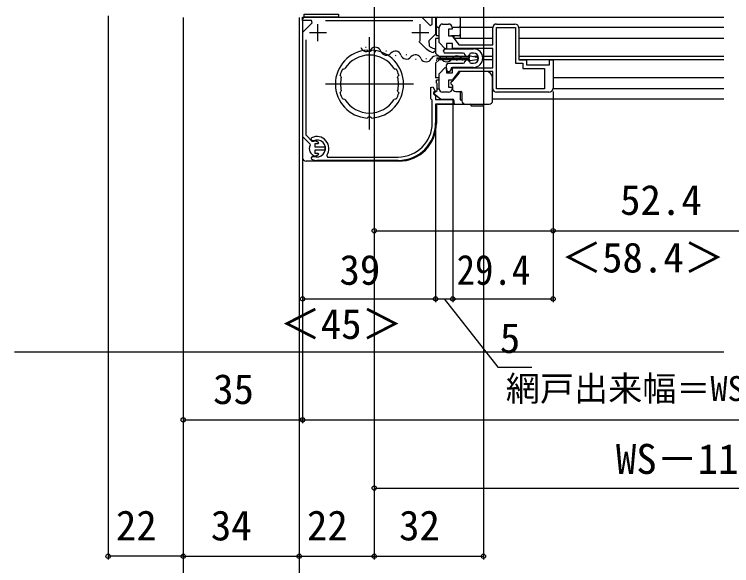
# Model space of a CAD drawing. Units: millimetres, scale not verified. Extents: x -525 to 525, y -783 to 778.
# Drawn here: x 1.5 to 211.8, y -609.9 to -448.2 of the extents above; entities that cross this region are included whole.
import ezdxf
from ezdxf.enums import TextEntityAlignment as Align

# ---------------------------------------------------------------- set-up
doc = ezdxf.new("R2010")
doc.units = ezdxf.units.MM
doc.header["$LTSCALE"] = 4
for name, color, linetype in [('0-2_YKK_11', 7, 'Continuous'), ('0-4_YKK_12', 2, 'Continuous'), ('0-5_YKK_13', 4, 'Continuous'), ('0-7_YKK_D', 6, 'Continuous'), ('0-9_YSS_K', 3, 'Continuous')]:
    doc.layers.add(name, color=color, linetype=linetype)
doc.styles.add('ＭＳ ゴシック', font='')
doc.styles.get('ＭＳ ゴシック').set_extended_font_data('MS Gothic')

msp = doc.modelspace()

# ---------------------------------------------------------------- linework, layer by layer
at = {"layer": '0-2_YKK_11'}
for p, q in [((86, -453.542), (88.828, -450.714)), ((90.5, -456.068), (90.5, -451.068)), ((92.665, -450.068), (118.334, -450.068)), ((120.5, -456.068), (120.5, -451.068)), ((127, -451.068), (128.8, -451.068)), ((142.8, -451.068), (148.2, -451.068)), ((88, -453.568), (93, -453.568)), ((118, -453.568), (123, -453.568)), ((128.8, -471.068), (127, -471.068)), ((158.2, -471.068), (142.8, -471.068)), ((114, -491.068), (90.2, -491.068))]:
    msp.add_line(p, q, dxfattribs=at)
for points in [[(88.828, -450.714), (88.56, -450.068), (86, -450.068), (86, -449.068), (120.949, -449.068), (123.382, -451.501), (124, -451.245), (124, -449.068), (125, -449.068), (125, -454.018), (123.038, -455.979), (123.07, -457.425)], [(126, -470.068), (126, -465.644), (127.829, -463.814), (128.2, -463.967), (128.2, -465.368), (129.9, -465.368), (129.9, -463.868), (141.8, -463.868), (141.8, -458.268), (129.9, -458.268), (129.9, -456.768), (128.2, -456.768), (128.2, -458.168), (127.829, -458.322), (126, -456.492), (126, -452.068)], [(129.8, -452.068), (129.8, -452.568), (128.8, -452.568), (128.8, -454.568), (129.8, -454.568), (131.8, -457.168), (141.8, -457.168), (141.8, -452.068)], [(86, -453.542), (86, -484.075), (88.134, -486.209), (88.19, -486.556)], [(149.4, -452.268), (149.4, -461.568), (151.6, -461.568), (151.6, -463.068), (158.4, -463.068), (158.4, -461.568), (159.4, -461.568), (159.4, -469.868)], [(89.188, -485.558), (88.841, -485.502), (87, -483.661), (87, -455.734)], [(122.373, -458.41), (122.356, -458.395), (120.111, -456.149)], [(124.622, -458.259), (125, -458.744), (125, -458.95), (124.383, -459.436)], [(105.305, -459.072), (105.099, -458.883), (104.885, -458.693)], [(106.314, -458.693), (106.1, -458.883), (105.894, -459.072)], [(97.718, -464.323), (97.972, -464.235), (98.032, -464.261), (98.403, -464.144)], [(112.796, -464.144), (113.167, -464.261), (113.228, -464.235), (113.481, -464.323)], [(97.347, -466.634), (97.173, -466.286), (97.112, -466.26), (96.999, -466.017)], [(114.2, -466.017), (114.087, -466.26), (114.027, -466.286), (113.853, -466.634)], [(141.8, -470.068), (141.8, -464.968), (131.8, -464.968), (129.8, -467.568), (128.8, -467.568), (128.8, -469.568), (129.8, -469.568), (129.8, -470.068)], [(96.999, -471.319), (97.112, -471.076), (97.173, -471.05), (97.347, -470.702)], [(113.853, -470.702), (114.027, -471.05), (114.087, -471.076), (114.2, -471.319)], [(124, -480.068), (124, -473.368), (123.8, -473.168), (123.6, -472.968), (123.6, -469.654), (124.209, -469.505), (124.845, -470.723), (124.4, -471.168), (124.4, -471.568), (125, -472.168), (125, -473.168), (130, -473.168), (130, -474.568), (125, -474.568), (125, -480.068)], [(98.403, -473.192), (98.032, -473.075), (97.972, -473.101), (97.718, -473.013)], [(113.481, -473.013), (113.228, -473.101), (113.167, -473.075), (112.796, -473.192)], [(104.885, -478.642), (105.099, -478.453), (105.305, -478.263)], [(105.894, -478.263), (106.1, -478.453), (106.314, -478.642)], [(89.18, -485.285), (88.845, -485.224), (88.545, -484.924), (88.622, -484.444)], [(89.681, -489.757), (89.808, -489.822), (90.791, -489.268), (90.496, -489.018), (89.7, -489.018), (89.7, -487.968), (92.65, -487.968), (92.65, -487.168), (89.7, -487.168), (89.7, -486.118), (90.496, -486.118), (90.791, -485.868), (89.808, -485.314), (89.681, -485.379)], [(88.742, -490.75), (88.607, -490.327), (88.781, -490.025), (88.899, -489.88), (89.767, -489.948), (89.973, -490.058)], [(93.053, -489.594), (93.298, -490.068), (114, -490.068)]]:
    msp.add_lwpolyline(points, dxfattribs=at)
msp.add_lwpolyline([(142.8, -470.068), (142.8, -452.068), (148.4, -452.068), (148.4, -462.568), (150.6, -462.568), (150.6, -464.068), (156.9, -464.068), (156.9, -470.068)], close=True, dxfattribs=at)
for centre, radius, start, end in [((127, -452.068), 1, 90.00001, 179.99999), ((128.8, -452.068), 1, 0.00001, 89.99999), ((142.8, -452.068), 1, 90.00001, 179.99999), ((148.2, -452.268), 1.2, 0.00001, 89.99999), ((125.5, -454.768), 3.6, 227.55576, 255.88303), ((105.6, -468.668), 10, 94.09604, 265.90396), ((105.6, -468.668), 8.5, 32.15412, 147.84588), ((105.6, -468.668), 9.6, 88.24271, 91.75729), ((105.6, -468.668), 10, 274.09604, 85.90396), ((125.5, -454.768), 4.8, 229.35522, 256.55227), ((105.6, -468.668), 9, 151.12995, 162.87008), ((105.6, -468.668), 9, 17.12992, 28.87005), ((105.6, -468.668), 8.5, 166.15413, 193.84587), ((105.6, -468.668), 8.5, 346.15413, 13.84587), ((127, -470.068), 1, 180.00001, 269.99999), ((128.8, -470.068), 1, 270.00001, 359.99999), ((142.8, -470.068), 1, 180.00001, 269.99999), ((158.2, -469.868), 1.2, 270.00001, 359.99999), ((105.6, -468.668), 9, 197.12993, 208.87006), ((105.6, -468.668), 9, 331.12994, 342.87007), ((105.6, -468.668), 8.5, 212.15412, 327.84588), ((105.6, -468.668), 9.6, 268.24271, 271.75729), ((114, -480.068), 10, 270.00001, 359.99999), ((114, -480.068), 11, 270.00001, 359.99999), ((90.2, -487.568), 3.5, 324.62345, 116.79004), ((90.2, -487.568), 2.5, 264.7993, 114.07517), ((90.2, -487.568), 2.25, 103.33472, 116.7161), ((90.2, -487.568), 2.25, 153.2839, 256.66525), ((90.2, -487.568), 3.5, 245.37938, 270.00001)]:
    msp.add_arc(centre, radius, start, end, dxfattribs=at)
at = {"layer": '0-4_YKK_12'}
for p, q in [((106.7, -449.068), (209.5, -449.068)), ((132.2, -449.068), (132.2, -455.318)), ((142, -452.068), (132.2, -452.068)), ((209.5, -452.067), (149.583, -452.068)), ((105.6, -481.952), (105.6, -454.884)), ((125, -455.318), (125, -459.618)), ((126, -455.318), (125, -455.318)), ((141.8, -455.318), (130.576, -455.318)), ((209.5, -455.318), (149.6, -455.318)), ((104.472, -457.819), (104.668, -457.856)), ((107.279, -459.121), (107.476, -459.158)), ((110.368, -458.93), (110.565, -458.967)), ((113.175, -460.233), (113.372, -460.27)), ((116.264, -460.042), (116.461, -460.079)), ((126, -460.618), (125, -459.618)), ((119.071, -461.345), (119.268, -461.382)), ((122.16, -461.153), (122.357, -461.19)), ((126, -461.518), (125, -462.518)), ((125, -462.518), (125, -466.818)), ((125.114, -461.648), (125.314, -461.648)), ((134.9, -460.618), (126, -460.618)), ((134.9, -461.518), (126, -461.518)), ((128.114, -460.888), (128.314, -460.888)), ((131.114, -461.648), (131.314, -461.648)), ((137.53, -460.618), (136.394, -460.618)), ((137.531, -461.518), (137.115, -461.518)), ((141.8, -460.618), (138.762, -460.618)), ((141.8, -461.518), (138.762, -461.518)), ((209.5, -460.618), (149.6, -460.618)), ((209.5, -461.518), (149.733, -461.518)), ((118.536, -468.668), (92.663, -468.668)), ((126, -466.818), (125, -466.818)), ((209.5, -466.818), (159.6, -466.818)), ((209.5, -470.067), (159.583, -470.068)), ((209.5, -473.067), (141.902, -473.068))]:
    msp.add_line(p, q, dxfattribs=at)
for centre, start, end in [((104.655, -457.387), 198.52635, 320.12126), ((107.293, -459.59), 18.52635, 140.12126), ((110.551, -458.498), 198.52635, 320.12126), ((113.189, -460.702), 18.52635, 140.12126), ((116.447, -459.61), 198.52635, 320.12126), ((119.085, -461.814), 18.52635, 140.12126), ((125.214, -462.106), 29.20254, 150.79746), ((131.214, -462.106), 29.20254, 150.79746), ((122.214, -460.429), 209.20254, 330.79746), ((128.214, -460.429), 209.20254, 330.79746), ((134.214, -460.429), 209.20254, 229.55265)]:
    msp.add_arc(centre, 1.718, start, end, dxfattribs=at)
at = {"layer": '0-5_YKK_13'}
for p, q in [((86, -449.568), (86, -490.268)), ((86.5, -449.068), (131.9, -449.068)), ((125.2, -454.361), (125.2, -449.368)), ((125.2, -454.568), (125.2, -449.368)), ((125.2, -454.568), (125.2, -452.068)), ((126, -452.068), (125.7, -452.068)), ((131.7, -452.068), (129.8, -452.068)), ((125.2, -454.568), (125.2, -453.93)), ((126, -454.568), (125.2, -454.568)), ((131.7, -454.568), (129.652, -454.568)), ((130.4, -455.318), (130.4, -454.568)), ((127.8, -458.368), (136.1, -458.368)), ((128.532, -458.368), (136.1, -458.368)), ((127.3, -459.068), (127.3, -458.868)), ((133.099, -459.568), (127.8, -459.568)), ((135.136, -460.388), (137.072, -460.741)), ((136.1, -459.568), (135.4, -459.568)), ((128.7, -462.568), (133.099, -462.568)), ((134.4, -460.568), (134.099, -460.568)), ((134.099, -461.568), (134.4, -461.568)), ((134.9, -461.685), (134.9, -461.335)), ((137.072, -461.528), (135.136, -461.881)), ((135.4, -462.568), (136.1, -462.568)), ((128.2, -464.568), (128.2, -463.068)), ((129.4, -464.268), (129.4, -464.568)), ((136.1, -463.768), (129.9, -463.768)), ((128.9, -465.068), (128.7, -465.068)), ((131.867, -465.352), (129.98, -467.769)), ((139.702, -464.968), (132.655, -464.968)), ((125.2, -468.368), (125.2, -467.568)), ((126, -467.568), (125.2, -467.568)), ((125.4, -470.568), (125.4, -468.568)), ((130.136, -467.568), (129.099, -467.568)), ((130.4, -467.231), (130.4, -466.818)), ((141.702, -468.834), (141.702, -466.968)), ((141.702, -469.983), (141.702, -468.834)), ((124.4, -471.368), (125.4, -470.568)), ((125.4, -470.068), (126, -470.068)), ((129.8, -470.068), (129.922, -470.068)), ((129.895, -469.046), (129.902, -469.11)), ((129.902, -469.11), (129.902, -469.868)), ((130.902, -470.868), (132.402, -470.868)), ((141.702, -473.568), (141.702, -469.983)), ((124.4, -471.368), (126.5, -473.068)), ((126.5, -473.068), (129.9, -473.068)), ((132.702, -471.168), (132.702, -473.568)), ((125.2, -475.068), (125.2, -480.268)), ((125.7, -474.568), (134.7, -474.568)), ((130.4, -474.368), (130.4, -473.568)), ((133.702, -474.568), (140.702, -474.568)), ((135.348, -474.868), (135.348, -474.768)), ((135.548, -475.068), (137.202, -475.068)), ((137.202, -475.068), (138.856, -475.068)), ((139.056, -474.768), (139.056, -474.868)), ((114.2, -491.268), (87, -491.268))]:
    msp.add_line(p, q, dxfattribs=at)
msp.add_lwpolyline([(86.5, -449.068), (86.5, -448.148), (96.5, -448.148), (96.5, -449.068)], close=True, dxfattribs=at)
for points in [[(134.9, -461.335), (125.4, -461.335), (125.4, -460.935), (134.9, -460.935), (134.9, -460.585)], [(132.2, -470.868), (132.2, -473.268), (132.702, -473.268)]]:
    msp.add_lwpolyline(points, dxfattribs=at)
for centre, radius, start, end in [((86.5, -449.568), 0.5, 90, 180), ((125.5, -449.368), 0.3, 90, 180), ((131.9, -449.368), 0.3, 360, 90), ((125.7, -451.568), 0.5, 180, 270), ((131.7, -451.568), 0.5, 270, 360), ((131.7, -454.068), 0.5, 270, 360), ((127.8, -458.868), 0.5, 90, 180), ((136.1, -461.068), 2.7, 0, 90), ((127.8, -459.068), 0.5, 180, 270), ((133.099, -460.068), 0.5, 360, 90), ((134.099, -460.068), 0.5, 180, 270), ((134.4, -460.068), 0.5, 270, 0), ((135.4, -460.068), 0.5, 90, 180), ((135.1, -460.585), 0.2, 79.65887, 180), ((136.1, -461.068), 1.5, 0, 90), ((128.7, -463.068), 0.5, 90, 180), ((133.099, -462.068), 0.5, 270, 360), ((134.099, -462.068), 0.5, 90, 180), ((134.4, -462.068), 0.5, 0, 90), ((135.1, -461.685), 0.2, 180, 280.34113), ((135.4, -462.068), 0.5, 180, 270), ((136.1, -461.068), 2.7, 270, 0), ((136.1, -461.068), 1.5, 270, 0), ((137, -461.135), 0.4, 280.34113, 79.65887), ((128.7, -464.568), 0.5, 180, 270), ((128.9, -464.568), 0.5, 270, 360), ((129.9, -464.268), 0.5, 90, 180), ((132.655, -465.968), 1, 90, 142), ((139.702, -466.968), 2, 0, 90), ((125.2, -468.568), 0.2, 360, 90), ((129.902, -468.368), 0.5, 101.44555, 247.97569), ((129.602, -469.11), 0.3, 12.23345, 67.97569), ((129.743, -467.584), 0.3, 281.44555, 322), ((130.902, -469.868), 1, 180, 270), ((132.402, -471.168), 0.3, 65.66023, 90), ((132.402, -471.168), 0.3, 0, 65.66023), ((129.9, -473.568), 0.5, 360, 90), ((125.7, -475.068), 0.5, 90, 180), ((130.6, -474.368), 0.2, 180, 270), ((133.702, -473.568), 1, 180, 270), ((135.148, -474.768), 0.2, 0, 90), ((135.548, -474.868), 0.2, 180, 270), ((138.856, -474.868), 0.2, 270, 0), ((139.256, -474.768), 0.2, 90, 180), ((140.702, -473.568), 1, 270, 0), ((114.2, -480.268), 11, 270, 360), ((87, -490.268), 1, 180, 270)]:
    msp.add_arc(centre, radius, start, end, dxfattribs=at)
at = {"layer": '0-7_YKK_D'}
for p, q in [((139, -434.168), (139, -608.167)), ((107, -438.268), (107, -588.168)), ((29, -448.668), (29, -608.167)), ((51, -449.168), (51, -628.167)), ((51, -449.168), (51, -568.168)), ((51, -449.168), (51, -608.167)), ((51, -449.168), (51, -608.167)), ((85, -449.168), (85, -648.167)), ((85, -449.168), (85, -608.167)), ((85, -449.168), (85, -608.167)), ((107, -448.268), (107, -608.167)), ((107, -448.268), (107, -608.167)), ((107, -448.268), (107, -512.69)), ((159.4, -470.868), (159.4, -512.69)), ((159.4, -470.868), (159.4, -532.69)), ((130, -473.468), (130, -532.69)), ((130, -473.468), (130, -532.69)), ((125, -479.268), (125, -532.69)), ((125, -479.268), (125, -532.69)), ((86, -485.075), (86, -568.168)), ((86, -485.075), (86, -568.168)), ((86, -485.075), (86, -532.69)), ((86, -531.69), (125, -531.69)), ((125, -531.69), (130, -531.69)), ((130, -531.69), (159.4, -531.69)), ((51, -567.168), (86, -567.168)), ((86, -567.168), (340.974, -567.168)), ((107, -587.168), (315, -587.168)), ((51, -607.167), (29, -607.167)), ((51, -607.167), (85, -607.167)), ((85, -607.167), (107, -607.167)), ((107, -607.167), (139, -607.167))]:
    msp.add_line(p, q, dxfattribs=at)
for points in [[(107, -511.69), (159.4, -511.69), (226.222, -511.69)], [(127.5, -531.69), (143.2, -551.69), (153.154, -551.69)]]:
    msp.add_lwpolyline(points, dxfattribs=at)
for centre in [(107, -511.69), (159.4, -511.69), (86, -531.69), (125, -531.69), (125, -531.69), (130, -531.69), (130, -531.69), (159.4, -531.69), (51, -567.168), (86, -567.168), (86, -567.168), (107, -587.168), (29, -607.167), (51, -607.167), (51, -607.167), (85, -607.167), (85, -607.167), (107, -607.167), (107, -607.167), (139, -607.167)]:
    msp.add_circle(centre, 0.637, dxfattribs=at)
at = {"layer": '0-9_YSS_K'}
msp.add_line((1.5, -547.167), (209.5, -547.167), dxfattribs=at)

# ---------------------------------------------------------------- texts
at = {"layer": '0-7_YKK_D', "style": 'ＭＳ ゴシック'}
for s, height, p in [('52.4', 8.798, (179.052, -509.69)), ('＜58.4＞', 8.798, (161.768, -526.576)), ('39', 8.798, (96.807, -530.19)), ('＜45＞', 8.798, (79.318, -546.076)), ('5', 8.798, (143.813, -550.19)), ('35', 8.798, (59.772, -565.168)), ('網戸出来幅＝WS－65', 7.331, (145.561, -563.861)), ('WS－112', 8.798, (177.829, -585.668)), ('22', 8.798, (31.272, -605.167)), ('34', 8.798, (59.102, -605.167)), ('22', 8.798, (87.272, -605.167)), ('32', 8.798, (114.272, -605.167))]:
    msp.add_text(s, height=height, dxfattribs=at).set_placement(p, align=Align.BOTTOM_LEFT)
at = {"layer": '0-7_YKK_D', "style": 'ＭＳ ゴシック', "width": 0.9}
msp.add_text('29.4', height=8.798, dxfattribs=at).set_placement((131.169, -530.19), align=Align.BOTTOM_LEFT)

doc.saveas('drawing.dxf')
